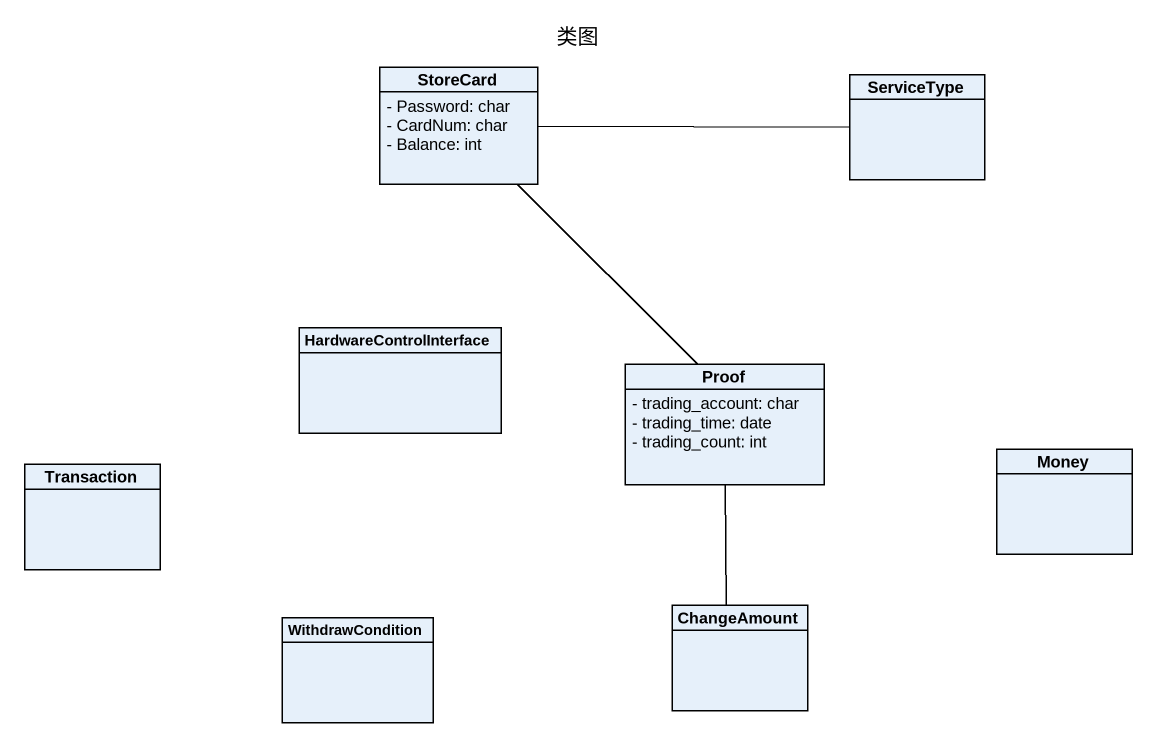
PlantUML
@startuml
title 类图
hide circle
hide empty members
skinparam classAttributeIconSize 0
class StoreCard {
  - Password: char
  - CardNum: char
  - Balance: int
}
class ServiceType
class HardwareControlInterface
class Proof {
  - trading_account: char
  - trading_time: date
  - trading_count: int
}
class Transaction
class Money
class WithdrawCondition
class ChangeAmount
StoreCard -right- ServiceType
StoreCard -- Proof
Proof -- ChangeAmount
@enduml
